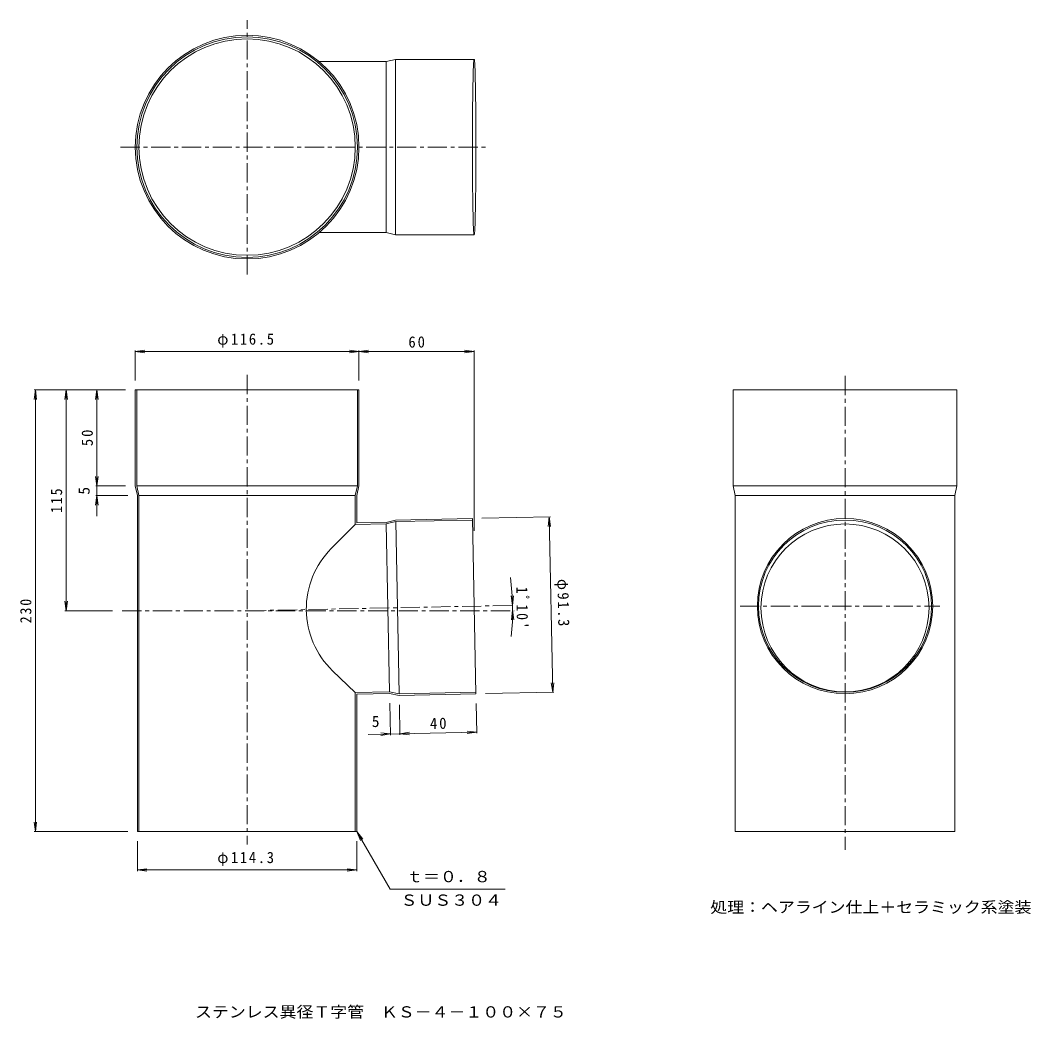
# Model space of a CAD drawing. Units: millimetres, scale not verified. Extents: x -246 to 280, y -271 to 249.
import ezdxf
from ezdxf.enums import TextEntityAlignment as Align

# ---------------------------------------------------------------- set-up
doc = ezdxf.new("R2010")
doc.units = ezdxf.units.MM
doc.header["$LTSCALE"] = 2
doc.linetypes.add('CHAIN1', pattern=[8, 5, -1, 1, -1])
for name, color, linetype, lineweight in [('0-0', 3, 'Continuous', 9), ('0-2', 3, 'Continuous', 9), ('0-4', 7, 'Continuous', 9)]:
    doc.layers.add(name, color=color, linetype=linetype, lineweight=lineweight)
doc.layers.add('F-5', color=2, linetype='Continuous')
doc.styles.add('ＭＳ ゴシック', font='')
doc.styles.get('ＭＳ ゴシック').set_extended_font_data('MS Gothic')

msp = doc.modelspace()

# ---------------------------------------------------------------- linework, layer by layer
at = {"layer": '0-0'}
for p, q in [((-55.756, 227.55), (-50.779, 228.65)), ((-50.779, 228.65), (-9.858, 228.65)), ((-50.779, 137.35), (-50.779, 228.65)), ((-50.779, 137.35), (-9.858, 137.35)), ((-8.929, -101.719), (-10.788, -10.438)), ((-84.272, -26.127), (-71.758, -13.58)), ((-71.758, -13.58), (-55.653, -13.252)), ((-70.958, -12.763), (-55.756, -12.454)), ((-55.653, -13.252), (-50.676, -12.05)), ((-55.653, -13.252), (-53.871, -100.734)), ((-50.676, -12.05), (-10.771, -11.238)), ((-50.676, -12.05), (-48.85, -101.732)), ((-83.613, -89.695), (-71.758, -101.098)), ((-70.958, -101.882), (-53.942, -101.535)), ((-53.942, -101.535), (-48.92, -102.533)), ((-48.92, -102.533), (-8.929, -101.719))]:
    msp.add_line(p, q, dxfattribs=at)
at = {"layer": '0-0', "linetype": 'CHAIN1'}
msp.add_line((128.616, -56.078), (232.577, -56.078), dxfattribs=at)
at = {"layer": '0-0'}
for points in [[(-50.779, 137.35), (-55.756, 138.45), (-55.756, 227.55)], [(-55.756, -12.454), (-50.779, -11.252), (-10.788, -10.438)], [(-71.758, -101.098), (-53.871, -100.734), (-48.85, -101.732), (-8.945, -100.919)]]:
    msp.add_lwpolyline(points, dxfattribs=at)
msp.add_arc((-52.73, -57.587), 44.55, 135.07471, 226.11311, dxfattribs=at)
for centre, major_axis, ratio in [((-9.858, 183), (0, -45.65), 0.0203), ((183.243, -56.078), (45.65, 0), 0.9997), ((183.243, -56.078), (45.05, 0), 0.9953), ((183.243, -56.993), (43.75, 0), 0.9997)]:
    msp.add_ellipse(centre, major_axis=major_axis, ratio=ratio, dxfattribs=at)
at = {"layer": '0-2', "linetype": 'CHAIN1'}
for p, q in [((-128.108, 116.57), (-128.108, 249.092)), ((-194.025, 183), (-3.243, 183)), ((-128.108, 64.315), (-128.108, -180.149)), ((183.243, 63.814), (183.243, -183.004)), ((-128.108, -58.486), (10.952, -55.655)), ((-193.136, -58.486), (11.009, -58.486))]:
    msp.add_line(p, q, dxfattribs=at)
at = {"layer": '0-2'}
for p, q in [((-90.58, 227.55), (-55.756, 227.55)), ((-90.58, 138.45), (-55.756, 138.45)), ((-70.658, 6.6), (-70.658, 56.514)), ((-185.558, 6.6), (-70.658, 6.6)), ((-71.758, 1.601), (-70.658, 6.6)), ((-70.958, 1.514), (-69.858, 6.514)), ((124.993, 6.514), (126.093, 1.514)), ((240.393, 1.514), (241.493, 6.514)), ((-184.458, 1.601), (-71.758, 1.601)), ((-71.758, -13.58), (-71.758, 1.601)), ((-70.958, 1.514), (-70.958, -12.763)), ((126.093, 1.514), (240.393, 1.514)), ((240.393, 1.514), (240.393, -173.487)), ((-71.758, -173.487), (-71.758, -101.098)), ((-70.958, -101.882), (-70.958, -173.487))]:
    msp.add_line(p, q, dxfattribs=at)
for points in [[(-186.358, 56.514), (-69.858, 56.514), (-69.858, 6.514)], [(-186.358, 56.514), (-186.358, 6.514), (-185.258, 1.514)], [(-185.558, 56.514), (-185.558, 6.6), (-184.458, 1.601), (-184.458, -173.487)], [(124.993, 56.514), (241.493, 56.514), (241.493, 6.514)], [(124.993, 56.514), (124.993, 6.514), (241.493, 6.514)], [(-185.258, 1.514), (-185.258, -173.487), (-70.958, -173.487)], [(126.093, 1.514), (126.093, -173.487), (240.393, -173.487)]]:
    msp.add_lwpolyline(points, dxfattribs=at)
for radius in [58.25, 57.45, 56.35]:
    msp.add_circle((-128.108, 183), radius, dxfattribs=at)
at = {"layer": '0-4'}
for p, q in [((-186.358, 76.514), (-181.401, 77.166)), ((-186.358, 61.514), (-186.358, 77.113)), ((-186.358, 76.514), (-9.858, 76.514)), ((-186.358, 76.514), (-181.401, 75.861)), ((-64.901, 75.861), (-74.815, 77.166)), ((-64.901, 77.166), (-74.815, 75.861)), ((-69.858, 61.514), (-69.858, 77.113)), ((-9.858, 76.514), (-14.815, 77.166)), ((-9.858, 76.514), (-14.815, 75.861)), ((-9.858, -16.804), (-9.858, 77.113)), ((-238.358, 56.514), (-239.011, 51.556)), ((-191.358, 56.514), (-238.958, 56.514)), ((-238.358, -173.487), (-238.358, 56.514)), ((-238.358, 56.514), (-237.705, 51.556)), ((-222.358, 56.514), (-223.011, 51.556)), ((-222.358, -58.486), (-222.358, 56.514)), ((-222.358, 56.514), (-221.705, 51.556)), ((-206.358, 56.514), (-207.011, 51.556)), ((-206.358, -9.219), (-206.358, 56.514)), ((-206.358, 56.514), (-205.705, 51.556)), ((-206.358, 6.514), (-207.011, 11.471)), ((-206.358, 6.514), (-205.705, 11.471)), ((-191.358, 6.514), (-206.958, 6.514)), ((-206.358, 1.514), (-207.011, -3.444)), ((-190.258, 1.514), (-206.958, 1.514)), ((-206.358, 1.514), (-205.705, -3.444)), ((-5.789, -10.336), (29.804, -9.611)), ((29.204, -9.623), (28.653, -14.593)), ((29.204, -9.623), (31.063, -100.904)), ((29.204, -9.623), (29.958, -14.566)), ((10.138, -55.671), (9.384, -50.728)), ((10.138, -55.671), (10.689, -50.702)), ((-222.358, -58.486), (-223.011, -53.529)), ((-222.358, -58.486), (-221.705, -53.529)), ((-198.136, -58.486), (-222.958, -58.486)), ((10.164, -58.23), (9.511, -63.187)), ((10.164, -58.23), (10.816, -63.187)), ((31.063, -100.904), (30.31, -95.962)), ((31.063, -100.904), (31.615, -95.935)), ((-3.93, -101.617), (31.663, -100.892)), ((-53.84, -106.534), (-53.5, -123.231)), ((-48.819, -107.532), (-48.501, -123.129)), ((-8.827, -106.718), (-8.509, -122.315)), ((-65.017, -122.865), (-8.521, -121.715)), ((-53.512, -122.631), (-58.482, -122.079)), ((-53.512, -122.631), (-58.455, -123.384)), ((-48.513, -122.529), (-43.57, -121.776)), ((-48.513, -122.529), (-43.544, -123.081)), ((-8.521, -121.715), (-13.491, -121.163)), ((-8.521, -121.715), (-13.464, -122.468)), ((-238.358, -173.487), (-239.011, -168.529)), ((-190.258, -173.487), (-238.958, -173.487)), ((-238.358, -173.487), (-237.705, -168.529)), ((-70.958, -173.487), (-67.914, -177.453)), ((-70.958, -173.487), (-69.045, -178.106)), ((-70.958, -173.487), (-53.641, -203.481)), ((-185.258, -178.487), (-185.258, -194.087)), ((-70.958, -178.487), (-70.958, -194.087)), ((-185.258, -193.486), (-180.301, -192.834)), ((-185.258, -193.486), (-70.958, -193.486)), ((-185.258, -193.486), (-180.301, -194.139)), ((-70.958, -193.486), (-75.915, -192.834)), ((-70.958, -193.486), (-75.915, -194.139)), ((-53.641, -203.481), (6.351, -203.481))]:
    msp.add_line(p, q, dxfattribs=at)
msp.add_arc((-115.508, -58.23), 125.672, 353.77046, 7.80482, dxfattribs=at)

# ---------------------------------------------------------------- texts
at = {"layer": '0-4', "color": 2, "style": 'ＭＳ ゴシック'}
for rotation, p in [(90, (-208.358, 2.014)), (1.167, (-63.065, -120.825))]:
    msp.add_text('5', height=5.865, rotation=rotation, dxfattribs=at).set_placement(p, align=Align.BOTTOM_LEFT)
at = {"layer": '0-4', "color": 2, "style": 'ＭＳ ゴシック', "width": 1.1}
for s, p in [('ｔ＝０．８', (-45.257, -201.607)), ('ＳＵＳ３０４', (-48.186, -213.878)), ('処理：ヘアライン仕上＋セラミック系塗装', (113.108, -217.541))]:
    msp.add_text(s, height=5.865, dxfattribs=at).set_placement(p, align=Align.BOTTOM_LEFT)
at = {"layer": '0-4', "color": 2, "char_height": 5.865, "attachment_point": 7, "style": 'ＭＳ ゴシック'}
for s, insert in [('\\T1.23;\\W0.95;φ116.5', (-143.608, 78.514)), ('\\T1.27;\\W0.95;60', (-44.108, 78.514)), ('\\T1.23;\\W0.95;φ114.3', (-143.608, -191.487))]:
    msp.add_mtext(s, dxfattribs=dict(at, insert=insert))
for s, insert, rotation in [('\\T1.27;\\W0.95;50', (-208.358, 27.264), 90), ('\\T1.27;\\W0.9;115', (-224.358, -7.486), 90), ("\\T1.28;\\W0.9;1ﾟ10'", (12.045, -45.931), 270.583), ('\\T1.22;\\W0.95;φ91.3', (31.863, -41.976), 271.167), ('\\T1.27;\\W0.9;230', (-240.358, -64.986), 90), ('\\T1.27;\\W0.95;40', (-32.807, -120.209), 1.167)]:
    msp.add_mtext(s, dxfattribs=dict(at, insert=insert, rotation=rotation))
at = {"layer": 'F-5', "style": 'ＭＳ ゴシック', "width": 1.1}
msp.add_text('ステンレス異径Ｔ字管\u3000ＫＳ－４－１００×７５', height=5.865, dxfattribs=at).set_placement((-155.2, -272.09), align=Align.BOTTOM_LEFT)

doc.saveas('drawing.dxf')
